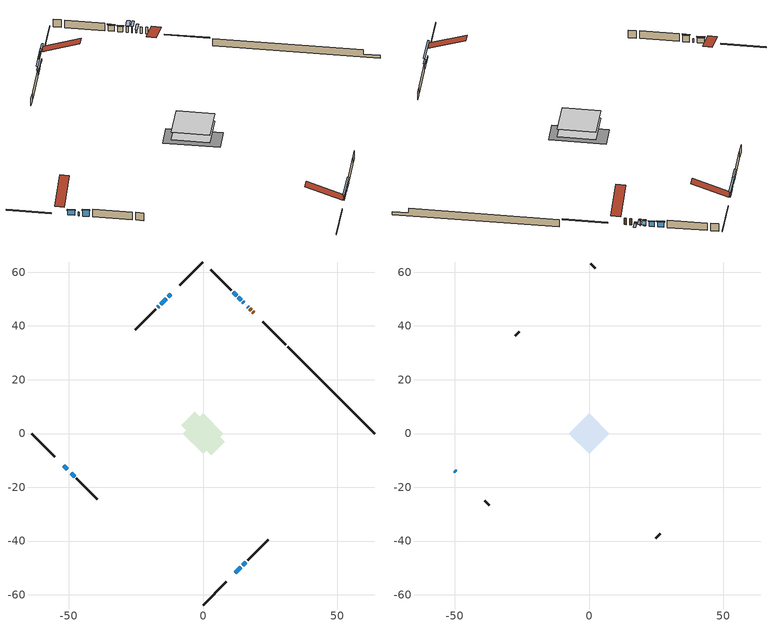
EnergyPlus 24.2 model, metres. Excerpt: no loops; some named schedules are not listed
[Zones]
conditioned space
 floor adiabatic (AdiabaticFloorConstruction): -7.48,0 0,7.48 7.48,0 0,-7.48 z0.33
 floor foundation (Slab1 construction): -8.07,3.04 -3.04,8.07 8.07,-3.04 3.04,-8.07 z-2.06
 wall outside (RimJoist1 construction): 0,-63.81 8.72,-55.09 / -63.81,0 -55.09,-8.72 / 0,63.81 -8.72,55.09 / 30.87,32.94 22.15,41.66 z0.33:0.63
 wall outside (AdiabaticWallConstruction 1): 18.92,44.89 18.55,45.25 / 17.9,45.91 17.43,46.38 z0.33:2.36
 wall outside (AdiabaticWallConstruction): 16.78,47.03 16.63,47.18 z0.33:1.19; -51.86,-11.95 -50.53,-13.28 / 14.14,49.67 13.12,50.69 / 14.7,-49.11 15.91,-47.9 z0.33:1.95; -11.95,51.86 -12.97,50.84 / -13.63,50.18 -15.72,48.09 / 11.95,-51.86 14.04,-49.77 z0.33:1.05; 15.98,47.83 15.83,47.98 / 15.17,48.64 14.8,49.01 z0.33:2.16; 12.47,51.34 11.25,52.56 z0.33:2.05; -16.38,47.43 -16.89,46.92 z0.33:1.81; -48.98,-14.83 -47.75,-16.06 z0.33:2.33
 wall outside (Wall1 construction): 16.57,-47.24 24.25,-39.56 / -47.09,-16.72 -39.41,-24.4 / -17.54,46.27 -25.22,38.59 / 10.59,53.22 2.91,60.9 z0.33:2.77
 wall foundation (FoundationWall1 construction): 31.52,32.29,-2.06 31.52,32.29,0.33 60.58,3.23,0.33 60.58,3.23,-1.13 63.81,0,-1.13 63.81,0,-2.06
 window (WindowConstruction 6): 16.78,47.03 16.63,47.18 z0.33:1.19
 window (WindowConstruction 5): -51.86,-11.95 -50.53,-13.28 z0.33:1.95
 window (WindowConstruction 9): -11.95,51.86 -12.97,50.84 z0.33:1.05
 window (WindowConstruction 10): -13.63,50.18 -15.72,48.09 z0.33:1.05
 window (WindowConstruction 11): 11.95,-51.86 14.04,-49.77 z0.33:1.05
 window (WindowConstruction 7): 15.97,47.83 15.83,47.98 z0.33:2.16
 window (WindowConstruction 8): 15.17,48.64 14.8,49.01 z0.33:2.16
 window (WindowConstruction): 14.14,49.67 13.12,50.69 z0.33:1.95
 window (WindowConstruction 1): 12.46,51.34 11.25,52.56 z0.33:2.05
 window (WindowConstruction 2): -16.38,47.43 -16.89,46.92 z0.33:1.81
 window (WindowConstruction 3): 14.7,-49.11 15.91,-47.9 z0.33:1.95
 window (WindowConstruction 4): -48.98,-14.83 -47.75,-16.06 z0.33:2.33
 door (Door): 18.92,44.89 18.56,45.25 z0.33:2.36
 door (Door 1): 17.9,45.91 17.43,46.38 z0.33:2.36
 ceiling adiabatic (AdiabaticFloorConstruction): 0,-7.48 7.48,0 0,7.48 -7.48,0 z0.33
attic - vented
 floor to conditioned space (Floor1 construction Reversed): -7.48,0 0,7.48 7.48,0 0,-7.48 z2.77
 wall outside (AdiabaticWallConstruction): -49.87,-13.94 -49.63,-14.18 z0.33:1.55
 wall outside (Wall2 construction): 24.91,-38.9 26.5,-37.31 / -38.75,-25.06 -37.16,-26.65 / -25.88,37.93 -27.48,36.33 / 2.25,61.55 0.66,63.15 z0.33:2.77
 window (WindowConstruction 12): -49.87,-13.94 -49.63,-14.18 z0.33:1.55
 roof outside (Roof1 construction): 11.29,-52.52,2.77 4.01,-45.23,6.2 2.09,-47.15,6.2 9.37,-54.44,2.77; -52.52,-11.29,2.77 -45.23,-4.01,6.2 -47.15,-2.09,6.2 -54.44,-9.37,2.77; -11.29,52.52,2.77 -4.01,45.23,6.2 -2.09,47.15,6.2 -9.37,54.44,2.77; 19.57,44.24,2.77 12.29,36.95,6.2 14.21,35.03,6.2 21.49,42.32,2.77
shading: 16.49,47.32 16.92,46.89 18.75,48.72 18.32,49.15 z1.39; -50.38,-13.42 -52,-11.81 -52.29,-12.1 -50.68,-13.72 z2.15; -15.04,48.77 -9.88,53.93 -10.17,54.22 -15.33,49.06 z3.98; -17.79,46.02 -11.56,52.25 -11.85,52.54 -18.08,46.31 z3.98; 16.11,-47.7 9.88,-53.93 10.17,-54.22 16.4,-47.99 z3.98; 15.69,48.12 16.12,47.69 17.95,49.52 17.52,49.95 z2.36; 14.65,49.16 15.32,48.49 17.15,50.33 16.49,50.99 z2.36; 12.98,50.83 14.28,49.53 14.57,49.82 13.27,51.12 z2.15; 11.11,52.7 12.61,51.2 12.9,51.49 11.4,53 z2.25; -17.03,46.78 -16.23,47.58 -16.52,47.87 -17.32,47.07 z2.01; 16.05,-47.75 14.55,-49.25 14.85,-49.55 16.35,-48.05 z2.15; -47.6,-16.21 -49.12,-14.69 -49.41,-14.98 -47.9,-16.5 z2.53
[Building]
Building 1: Terrain=Suburbs
[Site:Location]
Quebec Intl AP_QC: Latitude {deg}=46.8; Longitude {deg}=-71.38; Time Zone {hr}=-5; Elevation {m}=74; Keep Site Location Information=Yes
[Site:GroundTemperature:Shallow]
0.0108218, -2.24938, -2.43038, -1.3578, 2.94801, 7.23376, 10.9493, 13.303, 13.5029, 11.5886, 7.96783, 3.81355
[Site:WaterMainsTemperature]
Calculation Method=Schedule; Temperature Schedule=mains temperature schedule
[Material] Roughness=Rough; Thermal Absorptance=0.9
Name | Thickness {m} | Conductivity {W/m-K} | Density {kg/m3} | Specific Heat {J/kg-K} | Solar Absorptance | Visible Absorptance
asphalt or fiberglass shingles | 0.00635 | 0.162714 | 1121.4 | 1465.45 | 0.4 | 0.4
ceiling loosefill ins | 0.0846667 | 0.0480833 | 16.02 | 1046.75 | 0.7 | 0.7
ceiling stud and cavity | 0.1397 | 0.0766543 | 65.682 | 1177.47 | 0.7 | 0.7
concrete 4.0 in. | 0.1016 | 1.803125 | 2242.8 | 837.4 | 0.7 | 0.7
concrete 8.0 in. | 0.2032 | 1.803125 | 2242.8 | 837.4 | 0.7 | 0.7
door material | 0.04445 | 0.0451087 | 512.64 | 1214.23 | 0.7 | 0.7
exterior vertical ins | 0.0486707 | 0.029427 | 32.04 | 1214.23 | 0.7 | 0.7
floor covering | 0.0127 | 0.0433444 | 54.468 | 1339.84 | 0.6 | 0.6
floor rigid ins; wall rigid ins 1 | 0.512978 | 0.029427 | 32.04 | 1214.23 | 0.7 | 0.7
floor stud and cavity | 0.1397 | 1.75129 | 37.0049 | 1207.88 | 0.7 | 0.7
furniture material conditioned space 1 | 0.1524 | 0.115458 | 640.8 | 1214.23 | 0.6 | 0.6
gypsum board | 0.0127 | 0.160291 | 801 | 837.4 | 0.6 | 0.6
gypsum board 1 | 0.0127 | 0.160291 | 801 | 837.4 | 0.7 | 0.7
osb sheathing 0.5 in. | 0.0127 | 0.115458 | 512.64 | 1214.23 | 0.7 | 0.7
osb sheathing 0.75 in. | 0.01905 | 0.115458 | 512.64 | 1214.23 | 0.7 | 0.7
osb sheathing 2.0 in. | 0.0508 | 0.115458 | 512.64 | 1214.23 | 0.7 | 0.7
rim joist rigid ins; wall rigid ins | 0.051816 | 0.029427 | 32.04 | 1214.23 | 0.7 | 0.7
rim joist stud and cavity | 0.0508 | 0.0385912 | 125.044 | 1163.47 | 0.6 | 0.6
wall stud and cavity | 0.1397 | 0.191179 | 139.0536 | 1170.24 | 0.7 | 0.7
wall stud and cavity 1 | 0.0889 | 6.1454 | 50.32683 | 1063.81 | 0.6 | 0.6
wall stud and cavity 2 | 0.0889 | 0.380278 | 52.3479 | 1209.89 | 0.7 | 0.7
wall stud and cavity 3 | 0.0889 | 0.391764 | 83.0341 | 1211.67 | 0.7 | 0.7
wood siding | 0.0254 | 0.102417 | 544.68 | 1172.36 | 0.4 | 0.4
wood siding 1 | 0.00254 | 0.102417 | 544.68 | 1172.36 | 0.4 | 0.4
wood siding 2; wood siding 3; wood siding 4 | 0.0254 | 0.102417 | 544.68 | 1172.36 | 0.7 | 0.7
[WindowMaterial:SimpleGlazingSystem]
Name | U-Factor {W/m2-K} | Solar Heat Gain Coefficient
WindowMaterial | 2.99003 | 0.54
WindowMaterial 1 | 2.94291 | 0.62
WindowMaterial 10 | 2.963916 | 0.56
WindowMaterial 11 | 2.99855 | 0.58
WindowMaterial 2 | 2.99571 | 0.53
WindowMaterial 3 | 2.94461 | 0.62
WindowMaterial 4 | 2.98038 | 0.59
WindowMaterial 5 | 2.97357 | 0.57
WindowMaterial 6 | 3.13369 | 0.43
WindowMaterial 7 | 3.15243 | 0.45
WindowMaterial 8 | 2.972433 | 0.62
WindowMaterial 9 | 2.99458 | 0.5
[Construction]
AdiabaticFloorConstruction: floor stud and cavity, floor rigid ins, osb sheathing 0.75 in., floor covering
AdiabaticWallConstruction: wood siding 3, wall rigid ins 1, wall stud and cavity 2, gypsum board
AdiabaticWallConstruction 1: wood siding 4, wall rigid ins 1, wall stud and cavity 2, gypsum board
Door; Door 1: door material
Floor1 construction Reversed: gypsum board, ceiling stud and cavity, ceiling loosefill ins
FoundationWall1 construction: concrete 8.0 in., gypsum board 1
furniture construction conditioned space 1: furniture material conditioned space 1
PartitionWallConstruction: gypsum board, wall stud and cavity 3, gypsum board
RimJoist1 construction: wood siding 2, rim joist rigid ins, osb sheathing 2.0 in., rim joist stud and cavity
Roof1 construction: asphalt or fiberglass shingles
Slab1 construction: concrete 4.0 in.
Wall1 construction: wood siding, wall rigid ins, osb sheathing 0.5 in., wall stud and cavity, gypsum board
Wall2 construction: wood siding 1, wall stud and cavity 1
WindowConstruction: WindowMaterial
WindowConstruction 1: WindowMaterial 1
WindowConstruction 10; WindowConstruction 2: WindowMaterial 2
WindowConstruction 11: WindowMaterial 10
WindowConstruction 12: WindowMaterial 11
WindowConstruction 3: WindowMaterial 3
WindowConstruction 4: WindowMaterial 4
WindowConstruction 5: WindowMaterial 5
WindowConstruction 6: WindowMaterial 6
WindowConstruction 7: WindowMaterial 7
WindowConstruction 8: WindowMaterial 8
WindowConstruction 9: WindowMaterial 9
[Zone] Multiplier=1; Part of Total Floor Area=Yes
Name | Volume {m3}
attic - vented | 62.3619
conditioned space | 597.9
[Space]
Name | Zone | Volume {m3}
attic - vented 1 | attic - vented | 62.3619
conditioned space 1 | conditioned space | 597.9
[ZoneInfiltration:EffectiveLeakageArea]
infil attic - vented 1: Zone or Space=attic - vented 1; Schedule=Always On Discrete; Effective Air Leakage Area {cm2}=4130.58; Stack Coefficient=0.000408466; Wind Coefficient=1.36552e-05
[ZoneMixing]
whole house fan mix: Zone or Space=attic - vented; Schedule=Always On Continuous; Design Flow Rate Calculation Method=Flow/Zone; Design Flow Rate {m3/s}=0; Source Zone or Space=conditioned space
[SurfaceProperty:ExposedFoundationPerimeter]
Slab1: Exposed Perimeter Calculation Method=TotalExposedPerimeter; Total Exposed Perimeter {m}=45.66
[InternalMass] Zone or ZoneList=conditioned space; Space or SpaceList=conditioned space 1
Name | Construction | Surface Area {m2}
furniture mass conditioned space 1 | furniture construction conditioned space 1 | 89.5199
partition wall mass | PartitionWallConstruction | 223.8
[Lights]
interior lighting: Zone or ZoneList or Space or SpaceList=conditioned space 1; Schedule=interior lighting schedule; Design Level Calculation Method=LightingLevel; Lighting Level {W}=343.2; Return Air Fraction=0; Fraction Radiant=0.6; Fraction Visible=0.2; Fraction Replaceable=1
[People]
occupants: Zone or ZoneList or Space or SpaceList=conditioned space 1; Number of People Schedule=occupants schedule; Number of People Calculation Method=People; Number of People=3; Fraction Radiant=0.314171; Sensible Heat Fraction=0.56303; Activity Level Schedule=occupants activity schedule; Carbon Dioxide Generation Rate {m3/s-W}=0; Enable ASHRAE 55 Comfort Warnings=No; Mean Radiant Temperature Calculation Type=EnclosureAveraged
[ElectricEquipment] Zone or ZoneList or Space or SpaceList=conditioned space 1; Design Level Calculation Method=EquipmentLevel
Name | Schedule | Design Level {W} | Fraction Latent | Fraction Radiant | Fraction Lost
clothes dryer | clothes dryer schedule | 140.772 | 0.015 | 0.081 | 0.85
clothes washer | clothes washer schedule | 32.1985 | 0.03 | 0.162 | 0.7
cooking range | cooking range schedule | 215.147 | 0.08 | 0.432 | 0.2
dishwasher | dishwasher schedule | 66.8632 | 0.3 | 0.18 | 0.4
fridge | fridge schedule | 72.9452 | 0 | 0.6 | 0
mech vent house fan | mech vent house fan schedule | 19.9167 | 0 | 0 | 0.5
mech vent house fan cfis | mech vent house fan cfis schedule | 0 | 0 | 0 | 0
mech vent range fan 0 | mech vent range fan 0 schedule | 57 | 0 | 0 | 1
misc plug loads | misc plug loads schedule | 494.7 | 0.045 | 0.513 | 0.1
whole house fan | Always On Discrete | 0 | 0 | 0 | 1
[OtherEquipment] Zone or ZoneList or Space or SpaceList=conditioned space 1; Design Level Calculation Method=EquipmentLevel
Name | Fuel Type | Schedule | Design Level {W} | Fraction Latent | Fraction Radiant | Fraction Lost
clothes dryer 1 | Electricity | clothes dryer schedule | 0 | 0.015 | 0.081 | 0.85
cooking range 1 | Electricity | cooking range schedule | 0 | 0.08 | 0.432 | 0.2
general water use latent | None | general water use schedule | 62.594 | 1 | 0 | 0
general water use sensible | None | general water use schedule | -61.6891 | 0 | 0.6 | 0
mech vent house fan latent load | None | Always On Discrete | 0 | 1 | 0 | 0
mech vent house fan sensible load | None | Always On Discrete | 0 | 0 | 0 | 0
water heater energy adjustment1 | Electricity | Always On Discrete | 0.01 | 0 | 0 | 1
[ZoneInfiltration:DesignFlowRate] Zone or ZoneList or Space or SpaceList=conditioned space 1; Schedule=Always On Discrete; Design Flow Rate Calculation Method=Flow/Zone; Design Flow Rate {m3/s}=0
infil flow; natural vent flow; whole house fan flow
[Foundation:Kiva]
Foundation Kiva 1: Initial Indoor Air Temperature {C}=18; Wall Height Above Grade {m}=0.330007; Wall Depth Below Slab {m}=0.2032; Custom Block Material Name 1=exterior vertical ins; Custom Block Depth 1 {m}=2.39; Custom Block X Position 1 {m}=0.2159; Custom Block Z Position 1 {m}=0
[Foundation:Kiva:Settings]
Soil Conductivity {W/m-K}=0.849921; Soil Density {kg/m3}=1842.3; Soil Specific Heat {J/kg-K}=418.7; Ground Solar Absorptivity=0.9; Ground Thermal Absorptivity=0.9; Ground Surface Roughness {m}=0.03; Far-Field Width {m}=40; Deep-Ground Boundary Condition=ZeroFlux; Deep-Ground Depth {m}=40; Minimum Cell Dimension {m}=0.2; Maximum Cell Growth Coefficient=3; Simulation Timestep=Timestep
[Exterior:Lights]
exterior lighting: Schedule=exterior lighting schedule; Design Level {W}=75.6
[Schedule:Constant]
Name | Hourly Value
Always On Continuous; mech vent house fan schedule; mech vent house fan cfis schedule; Always On Discrete | 1
occupants activity schedule | 117.228
fridge schedule | 0
[Schedule:Week:Daily]
interior lighting schedule Week Rule - Jan1-Jan27: interior lighting schedule day, interior lighting schedule day, interior lighting schedule day, interior lighting schedule day, interior lighting schedule day, interior lighting schedule day, interior lighting schedule day, interior lighting schedule default day, interior lighting schedule default day, interior lighting schedule default day, interior lighting schedule default day, interior lighting schedule default day
interior lighting schedule Week Rule - Jan28-Feb3: interior lighting schedule day, interior lighting schedule day, interior lighting schedule day, interior lighting schedule day, interior lighting schedule day 1, interior lighting schedule day 1, interior lighting schedule day 1, interior lighting schedule default day, interior lighting schedule default day, interior lighting schedule default day, interior lighting schedule default day, interior lighting schedule default day
interior lighting schedule Week Rule - Feb4-Feb24: interior lighting schedule day 1, interior lighting schedule day 1, interior lighting schedule day 1, interior lighting schedule day 1, interior lighting schedule day 1, interior lighting schedule day 1, interior lighting schedule day 1, interior lighting schedule default day, interior lighting schedule default day, interior lighting schedule default day, interior lighting schedule default day, interior lighting schedule default day
interior lighting schedule Week Rule - Feb25-Mar3: interior lighting schedule day 1, interior lighting schedule day 1, interior lighting schedule day 1, interior lighting schedule day 1, interior lighting schedule day 2, interior lighting schedule day 2, interior lighting schedule day 2, interior lighting schedule default day, interior lighting schedule default day, interior lighting schedule default day, interior lighting schedule default day, interior lighting schedule default day
interior lighting schedule Week Rule - Mar4-Mar31: interior lighting schedule day 2, interior lighting schedule day 2, interior lighting schedule day 2, interior lighting schedule day 2, interior lighting schedule day 2, interior lighting schedule day 2, interior lighting schedule day 2, interior lighting schedule default day, interior lighting schedule default day, interior lighting schedule default day, interior lighting schedule default day, interior lighting schedule default day
interior lighting schedule Week Rule - Apr1-Apr28: interior lighting schedule day 3, interior lighting schedule day 3, interior lighting schedule day 3, interior lighting schedule day 3, interior lighting schedule day 3, interior lighting schedule day 3, interior lighting schedule day 3, interior lighting schedule default day, interior lighting schedule default day, interior lighting schedule default day, interior lighting schedule default day, interior lighting schedule default day
interior lighting schedule Week Rule - Apr29-May5: interior lighting schedule day 3, interior lighting schedule day 3, interior lighting schedule day 4, interior lighting schedule day 4, interior lighting schedule day 4, interior lighting schedule day 4, interior lighting schedule day 4, interior lighting schedule default day, interior lighting schedule default day, interior lighting schedule default day, interior lighting schedule default day, interior lighting schedule default day
interior lighting schedule Week Rule - May6-May26: interior lighting schedule day 4, interior lighting schedule day 4, interior lighting schedule day 4, interior lighting schedule day 4, interior lighting schedule day 4, interior lighting schedule day 4, interior lighting schedule day 4, interior lighting schedule default day, interior lighting schedule default day, interior lighting schedule default day, interior lighting schedule default day, interior lighting schedule default day
interior lighting schedule Week Rule - May27-Jun2: interior lighting schedule day 4, interior lighting schedule day 4, interior lighting schedule day 4, interior lighting schedule day 4, interior lighting schedule day 4, interior lighting schedule day 5, interior lighting schedule day 5, interior lighting schedule default day, interior lighting schedule default day, interior lighting schedule default day, interior lighting schedule default day, interior lighting schedule default day
interior lighting schedule Week Rule - Jun3-Jun30: interior lighting schedule day 5, interior lighting schedule day 5, interior lighting schedule day 5, interior lighting schedule day 5, interior lighting schedule day 5, interior lighting schedule day 5, interior lighting schedule day 5, interior lighting schedule default day, interior lighting schedule default day, interior lighting schedule default day, interior lighting schedule default day, interior lighting schedule default day
interior lighting schedule Week Rule - Jul1-Jul28: interior lighting schedule day 6, interior lighting schedule day 6, interior lighting schedule day 6, interior lighting schedule day 6, interior lighting schedule day 6, interior lighting schedule day 6, interior lighting schedule day 6, interior lighting schedule default day, interior lighting schedule default day, interior lighting schedule default day, interior lighting schedule default day, interior lighting schedule default day
interior lighting schedule Week Rule - Jul29-Aug4: interior lighting schedule day 6, interior lighting schedule day 6, interior lighting schedule day 6, interior lighting schedule day 7, interior lighting schedule day 7, interior lighting schedule day 7, interior lighting schedule day 7, interior lighting schedule default day, interior lighting schedule default day, interior lighting schedule default day, interior lighting schedule default day, interior lighting schedule default day
interior lighting schedule Week Rule - Aug5-Aug25: interior lighting schedule day 7, interior lighting schedule day 7, interior lighting schedule day 7, interior lighting schedule day 7, interior lighting schedule day 7, interior lighting schedule day 7, interior lighting schedule day 7, interior lighting schedule default day, interior lighting schedule default day, interior lighting schedule default day, interior lighting schedule default day, interior lighting schedule default day
interior lighting schedule Week Rule - Aug26-Sep1: interior lighting schedule day 7, interior lighting schedule day 7, interior lighting schedule day 7, interior lighting schedule day 7, interior lighting schedule day 7, interior lighting schedule day 7, interior lighting schedule day 8, interior lighting schedule default day, interior lighting schedule default day, interior lighting schedule default day, interior lighting schedule default day, interior lighting schedule default day
interior lighting schedule Week Rule - Sep2-Sep29: interior lighting schedule day 8, interior lighting schedule day 8, interior lighting schedule day 8, interior lighting schedule day 8, interior lighting schedule day 8, interior lighting schedule day 8, interior lighting schedule day 8, interior lighting schedule default day, interior lighting schedule default day, interior lighting schedule default day, interior lighting schedule default day, interior lighting schedule default day
interior lighting schedule Week Rule - Sep30-Oct6: interior lighting schedule day 8, interior lighting schedule day 9, interior lighting schedule day 9, interior lighting schedule day 9, interior lighting schedule day 9, interior lighting schedule day 9, interior lighting schedule day 9, interior lighting schedule default day, interior lighting schedule default day, interior lighting schedule default day, interior lighting schedule default day, interior lighting schedule default day
interior lighting schedule Week Rule - Oct7-Oct27: interior lighting schedule day 9, interior lighting schedule day 9, interior lighting schedule day 9, interior lighting schedule day 9, interior lighting schedule day 9, interior lighting schedule day 9, interior lighting schedule day 9, interior lighting schedule default day, interior lighting schedule default day, interior lighting schedule default day, interior lighting schedule default day, interior lighting schedule default day
interior lighting schedule Week Rule - Oct28-Nov3: interior lighting schedule day 9, interior lighting schedule day 9, interior lighting schedule day 9, interior lighting schedule day 9, interior lighting schedule day 10, interior lighting schedule day 10, interior lighting schedule day 10, interior lighting schedule default day, interior lighting schedule default day, interior lighting schedule default day, interior lighting schedule default day, interior lighting schedule default day
interior lighting schedule Week Rule - Nov4-Nov24: interior lighting schedule day 10, interior lighting schedule day 10, interior lighting schedule day 10, interior lighting schedule day 10, interior lighting schedule day 10, interior lighting schedule day 10, interior lighting schedule day 10, interior lighting schedule default day, interior lighting schedule default day, interior lighting schedule default day, interior lighting schedule default day, interior lighting schedule default day
interior lighting schedule Week Rule - Nov25-Dec1: interior lighting schedule day 10, interior lighting schedule day 10, interior lighting schedule day 10, interior lighting schedule day 10, interior lighting schedule day 10, interior lighting schedule day 10, interior lighting schedule day 11, interior lighting schedule default day, interior lighting schedule default day, interior lighting schedule default day, interior lighting schedule default day, interior lighting schedule default day
interior lighting schedule Week Rule - Dec2-Dec31: interior lighting schedule day 11, interior lighting schedule day 11, interior lighting schedule day 11, interior lighting schedule day 11, interior lighting schedule day 11, interior lighting schedule day 11, interior lighting schedule day 11, interior lighting schedule default day, interior lighting schedule default day, interior lighting schedule default day, interior lighting schedule default day, interior lighting schedule default day
occupants schedule Week Rule - Jan1-Dec31: occupants schedule day, occupants schedule day, occupants schedule day, occupants schedule day, occupants schedule day, occupants schedule day, occupants schedule day, occupants schedule default day, occupants schedule default day, occupants schedule default day, occupants schedule default day, occupants schedule default day
clothes dryer schedule Week Rule - Jan1-Dec31: clothes dryer schedule day, clothes dryer schedule day, clothes dryer schedule day, clothes dryer schedule day, clothes dryer schedule day, clothes dryer schedule day, clothes dryer schedule day, clothes dryer schedule default day, clothes dryer schedule default day, clothes dryer schedule default day, clothes dryer schedule default day, clothes dryer schedule default day
clothes washer schedule Week Rule - Jan1-Dec31: clothes washer schedule day, clothes washer schedule day, clothes washer schedule day, clothes washer schedule day, clothes washer schedule day, clothes washer schedule day, clothes washer schedule day, clothes washer schedule default day, clothes washer schedule default day, clothes washer schedule default day, clothes washer schedule default day, clothes washer schedule default day
cooking range schedule Week Rule - Jan1-Dec31: cooking range schedule day, cooking range schedule day, cooking range schedule day, cooking range schedule day, cooking range schedule day, cooking range schedule day, cooking range schedule day, cooking range schedule default day, cooking range schedule default day, cooking range schedule default day, cooking range schedule default day, cooking range schedule default day
dishwasher schedule Week Rule - Jan1-Dec31: dishwasher schedule day, dishwasher schedule day, dishwasher schedule day, dishwasher schedule day, dishwasher schedule day, dishwasher schedule day, dishwasher schedule day, dishwasher schedule default day, dishwasher schedule default day, dishwasher schedule default day, dishwasher schedule default day, dishwasher schedule default day
mech vent range fan 0 schedule Week Rule - Jan1-Dec31: mech vent range fan 0 schedule day, mech vent range fan 0 schedule day, mech vent range fan 0 schedule day, mech vent range fan 0 schedule day, mech vent range fan 0 schedule day, mech vent range fan 0 schedule day, mech vent range fan 0 schedule day, mech vent range fan 0 schedule default day, mech vent range fan 0 schedule default day, mech vent range fan 0 schedule default day, mech vent range fan 0 schedule default day, mech vent range fan 0 schedule default day
misc plug loads schedule Week Rule - Jan1-Dec31: misc plug loads schedule day, misc plug loads schedule day, misc plug loads schedule day, misc plug loads schedule day, misc plug loads schedule day, misc plug loads schedule day, misc plug loads schedule day, misc plug loads schedule default day, misc plug loads schedule default day, misc plug loads schedule default day, misc plug loads schedule default day, misc plug loads schedule default day
general water use schedule Week Rule - Jan1-Dec31: general water use schedule day, general water use schedule day, general water use schedule day, general water use schedule day, general water use schedule day, general water use schedule day, general water use schedule day, general water use schedule default day, general water use schedule default day, general water use schedule default day, general water use schedule default day, general water use schedule default day
exterior lighting schedule Week Rule - Jan1-Jan27: exterior lighting schedule day, exterior lighting schedule day, exterior lighting schedule day, exterior lighting schedule day, exterior lighting schedule day, exterior lighting schedule day, exterior lighting schedule day, exterior lighting schedule default day, exterior lighting schedule default day, exterior lighting schedule default day, exterior lighting schedule default day, exterior lighting schedule default day
exterior lighting schedule Week Rule - Jan28-Feb3: exterior lighting schedule day, exterior lighting schedule day, exterior lighting schedule day, exterior lighting schedule day, exterior lighting schedule day 1, exterior lighting schedule day 1, exterior lighting schedule day 1, exterior lighting schedule default day, exterior lighting schedule default day, exterior lighting schedule default day, exterior lighting schedule default day, exterior lighting schedule default day
exterior lighting schedule Week Rule - Feb4-Feb24: exterior lighting schedule day 1, exterior lighting schedule day 1, exterior lighting schedule day 1, exterior lighting schedule day 1, exterior lighting schedule day 1, exterior lighting schedule day 1, exterior lighting schedule day 1, exterior lighting schedule default day, exterior lighting schedule default day, exterior lighting schedule default day, exterior lighting schedule default day, exterior lighting schedule default day
exterior lighting schedule Week Rule - Feb25-Mar3: exterior lighting schedule day 1, exterior lighting schedule day 1, exterior lighting schedule day 1, exterior lighting schedule day 1, exterior lighting schedule day 2, exterior lighting schedule day 2, exterior lighting schedule day 2, exterior lighting schedule default day, exterior lighting schedule default day, exterior lighting schedule default day, exterior lighting schedule default day, exterior lighting schedule default day
exterior lighting schedule Week Rule - Mar4-Mar31: exterior lighting schedule day 2, exterior lighting schedule day 2, exterior lighting schedule day 2, exterior lighting schedule day 2, exterior lighting schedule day 2, exterior lighting schedule day 2, exterior lighting schedule day 2, exterior lighting schedule default day, exterior lighting schedule default day, exterior lighting schedule default day, exterior lighting schedule default day, exterior lighting schedule default day
exterior lighting schedule Week Rule - Apr1-Apr28: exterior lighting schedule day 3, exterior lighting schedule day 3, exterior lighting schedule day 3, exterior lighting schedule day 3, exterior lighting schedule day 3, exterior lighting schedule day 3, exterior lighting schedule day 3, exterior lighting schedule default day, exterior lighting schedule default day, exterior lighting schedule default day, exterior lighting schedule default day, exterior lighting schedule default day
exterior lighting schedule Week Rule - Apr29-May5: exterior lighting schedule day 3, exterior lighting schedule day 3, exterior lighting schedule day 4, exterior lighting schedule day 4, exterior lighting schedule day 4, exterior lighting schedule day 4, exterior lighting schedule day 4, exterior lighting schedule default day, exterior lighting schedule default day, exterior lighting schedule default day, exterior lighting schedule default day, exterior lighting schedule default day
exterior lighting schedule Week Rule - May6-May26: exterior lighting schedule day 4, exterior lighting schedule day 4, exterior lighting schedule day 4, exterior lighting schedule day 4, exterior lighting schedule day 4, exterior lighting schedule day 4, exterior lighting schedule day 4, exterior lighting schedule default day, exterior lighting schedule default day, exterior lighting schedule default day, exterior lighting schedule default day, exterior lighting schedule default day
exterior lighting schedule Week Rule - May27-Jun2: exterior lighting schedule day 4, exterior lighting schedule day 4, exterior lighting schedule day 4, exterior lighting schedule day 4, exterior lighting schedule day 4, exterior lighting schedule day 5, exterior lighting schedule day 5, exterior lighting schedule default day, exterior lighting schedule default day, exterior lighting schedule default day, exterior lighting schedule default day, exterior lighting schedule default day
exterior lighting schedule Week Rule - Jun3-Jun30: exterior lighting schedule day 5, exterior lighting schedule day 5, exterior lighting schedule day 5, exterior lighting schedule day 5, exterior lighting schedule day 5, exterior lighting schedule day 5, exterior lighting schedule day 5, exterior lighting schedule default day, exterior lighting schedule default day, exterior lighting schedule default day, exterior lighting schedule default day, exterior lighting schedule default day
exterior lighting schedule Week Rule - Jul1-Jul28: exterior lighting schedule day 6, exterior lighting schedule day 6, exterior lighting schedule day 6, exterior lighting schedule day 6, exterior lighting schedule day 6, exterior lighting schedule day 6, exterior lighting schedule day 6, exterior lighting schedule default day, exterior lighting schedule default day, exterior lighting schedule default day, exterior lighting schedule default day, exterior lighting schedule default day
exterior lighting schedule Week Rule - Jul29-Aug4: exterior lighting schedule day 6, exterior lighting schedule day 6, exterior lighting schedule day 6, exterior lighting schedule day 7, exterior lighting schedule day 7, exterior lighting schedule day 7, exterior lighting schedule day 7, exterior lighting schedule default day, exterior lighting schedule default day, exterior lighting schedule default day, exterior lighting schedule default day, exterior lighting schedule default day
exterior lighting schedule Week Rule - Aug5-Aug25: exterior lighting schedule day 7, exterior lighting schedule day 7, exterior lighting schedule day 7, exterior lighting schedule day 7, exterior lighting schedule day 7, exterior lighting schedule day 7, exterior lighting schedule day 7, exterior lighting schedule default day, exterior lighting schedule default day, exterior lighting schedule default day, exterior lighting schedule default day, exterior lighting schedule default day
exterior lighting schedule Week Rule - Aug26-Sep1: exterior lighting schedule day 7, exterior lighting schedule day 7, exterior lighting schedule day 7, exterior lighting schedule day 7, exterior lighting schedule day 7, exterior lighting schedule day 7, exterior lighting schedule day 8, exterior lighting schedule default day, exterior lighting schedule default day, exterior lighting schedule default day, exterior lighting schedule default day, exterior lighting schedule default day
exterior lighting schedule Week Rule - Sep2-Sep29: exterior lighting schedule day 8, exterior lighting schedule day 8, exterior lighting schedule day 8, exterior lighting schedule day 8, exterior lighting schedule day 8, exterior lighting schedule day 8, exterior lighting schedule day 8, exterior lighting schedule default day, exterior lighting schedule default day, exterior lighting schedule default day, exterior lighting schedule default day, exterior lighting schedule default day
exterior lighting schedule Week Rule - Sep30-Oct6: exterior lighting schedule day 8, exterior lighting schedule day 9, exterior lighting schedule day 9, exterior lighting schedule day 9, exterior lighting schedule day 9, exterior lighting schedule day 9, exterior lighting schedule day 9, exterior lighting schedule default day, exterior lighting schedule default day, exterior lighting schedule default day, exterior lighting schedule default day, exterior lighting schedule default day
exterior lighting schedule Week Rule - Oct7-Oct27: exterior lighting schedule day 9, exterior lighting schedule day 9, exterior lighting schedule day 9, exterior lighting schedule day 9, exterior lighting schedule day 9, exterior lighting schedule day 9, exterior lighting schedule day 9, exterior lighting schedule default day, exterior lighting schedule default day, exterior lighting schedule default day, exterior lighting schedule default day, exterior lighting schedule default day
exterior lighting schedule Week Rule - Oct28-Nov3: exterior lighting schedule day 9, exterior lighting schedule day 9, exterior lighting schedule day 9, exterior lighting schedule day 9, exterior lighting schedule day 10, exterior lighting schedule day 10, exterior lighting schedule day 10, exterior lighting schedule default day, exterior lighting schedule default day, exterior lighting schedule default day, exterior lighting schedule default day, exterior lighting schedule default day
exterior lighting schedule Week Rule - Nov4-Nov24: exterior lighting schedule day 10, exterior lighting schedule day 10, exterior lighting schedule day 10, exterior lighting schedule day 10, exterior lighting schedule day 10, exterior lighting schedule day 10, exterior lighting schedule day 10, exterior lighting schedule default day, exterior lighting schedule default day, exterior lighting schedule default day, exterior lighting schedule default day, exterior lighting schedule default day
[Schedule:Year]
interior lighting schedule: interior lighting schedule Week Rule - Jan1-Jan27, 1, 1, 1, 27, interior lighting schedule Week Rule - Jan28-Feb3, 1, 28, 2, 3, interior lighting schedule Week Rule - Feb4-Feb24, 2, 4, 2, 24, interior lighting schedule Week Rule - Feb25-Mar3, 2, 25, 3, 3, interior lighting schedule Week Rule - Mar4-Mar31, 3, 4, 3, 31, interior lighting schedule Week Rule - Apr1-Apr28, 4, 1, 4, 28, interior lighting schedule Week Rule - Apr29-May5, 4, 29, 5, 5, interior lighting schedule Week Rule - May6-May26, 5, 6, 5, 26, interior lighting schedule Week Rule - May27-Jun2, 5, 27, 6, 2, interior lighting schedule Week Rule - Jun3-Jun30, 6, 3, 6, 30, interior lighting schedule Week Rule - Jul1-Jul28, 7, 1, 7, 28, interior lighting schedule Week Rule - Jul29-Aug4, 7, 29, 8, 4, interior lighting schedule Week Rule - Aug5-Aug25, 8, 5, 8, 25, interior lighting schedule Week Rule - Aug26-Sep1, 8, 26, 9, 1, interior lighting schedule Week Rule - Sep2-Sep29, 9, 2, 9, 29, interior lighting schedule Week Rule - Sep30-Oct6, 9, 30, 10, 6, interior lighting schedule Week Rule - Oct7-Oct27, 10, 7, 10, 27, interior lighting schedule Week Rule - Oct28-Nov3, 10, 28, 11, 3, interior lighting schedule Week Rule - Nov4-Nov24, 11, 4, 11, 24, interior lighting schedule Week Rule - Nov25-Dec1, 11, 25, 12, 1, interior lighting schedule Week Rule - Dec2-Dec31, 12, 2, 12, 31
occupants schedule: occupants schedule Week Rule - Jan1-Dec31, 1, 1, 12, 31
clothes dryer schedule: clothes dryer schedule Week Rule - Jan1-Dec31, 1, 1, 12, 31
clothes washer schedule: clothes washer schedule Week Rule - Jan1-Dec31, 1, 1, 12, 31
cooking range schedule: cooking range schedule Week Rule - Jan1-Dec31, 1, 1, 12, 31
dishwasher schedule: dishwasher schedule Week Rule - Jan1-Dec31, 1, 1, 12, 31
mech vent range fan 0 schedule: mech vent range fan 0 schedule Week Rule - Jan1-Dec31, 1, 1, 12, 31
misc plug loads schedule: misc plug loads schedule Week Rule - Jan1-Dec31, 1, 1, 12, 31
general water use schedule: general water use schedule Week Rule - Jan1-Dec31, 1, 1, 12, 31
exterior lighting schedule: exterior lighting schedule Week Rule - Jan1-Jan27, 1, 1, 1, 27, exterior lighting schedule Week Rule - Jan28-Feb3, 1, 28, 2, 3, exterior lighting schedule Week Rule - Feb4-Feb24, 2, 4, 2, 24, exterior lighting schedule Week Rule - Feb25-Mar3, 2, 25, 3, 3, exterior lighting schedule Week Rule - Mar4-Mar31, 3, 4, 3, 31, exterior lighting schedule Week Rule - Apr1-Apr28, 4, 1, 4, 28, exterior lighting schedule Week Rule - Apr29-May5, 4, 29, 5, 5, exterior lighting schedule Week Rule - May6-May26, 5, 6, 5, 26, exterior lighting schedule Week Rule - May27-Jun2, 5, 27, 6, 2, exterior lighting schedule Week Rule - Jun3-Jun30, 6, 3, 6, 30, exterior lighting schedule Week Rule - Jul1-Jul28, 7, 1, 7, 28, exterior lighting schedule Week Rule - Jul29-Aug4, 7, 29, 8, 4, exterior lighting schedule Week Rule - Aug5-Aug25, 8, 5, 8, 25, exterior lighting schedule Week Rule - Aug26-Sep1, 8, 26, 9, 1, exterior lighting schedule Week Rule - Sep2-Sep29, 9, 2, 9, 29, exterior lighting schedule Week Rule - Sep30-Oct6, 9, 30, 10, 6, exterior lighting schedule Week Rule - Oct7-Oct27, 10, 7, 10, 27, exterior lighting schedule Week Rule - Oct28-Nov3, 10, 28, 11, 3, exterior lighting schedule Week Rule - Nov4-Nov24, 11, 4, 11, 24, exterior lighting schedule Week Rule - Nov25-Dec1, 11, 25, 12, 1, exterior lighting schedule Week Rule - Dec2-Dec31, 12, 2, 12, 31
[Schedule:Compact]
mains temperature schedule: Through: 01/01, For: AllDays, Until: 24:00, 5.175, Through: 01/02, For: AllDays, Until: 24:00, 5.10167, Through: 01/03, For: AllDays, Until: 24:00, 5.02889, Through: 01/04, For: AllDays, Until: 24:00, 4.95778, Through: 01/05, For: AllDays, Until: 24:00, 4.88778, Through: 01/06, For: AllDays, Until: 24:00, 4.81833, Through: 01/07, For: AllDays, Until: 24:00, 4.75056, Through: 01/08, For: AllDays, Until: 24:00, 4.68389, Through: 01/09, For: AllDays, Until: 24:00, 4.61833, Through: 01/10, For: AllDays, Until: 24:00, 4.55389, Through: 01/11, For: AllDays, Until: 24:00, 4.49056, Through: 01/12, For: AllDays, Until: 24:00, 4.42889, Through: 01/13, For: AllDays, Until: 24:00, 4.36778, Through: 01/14, For: AllDays, Until: 24:00, 4.30889, Through: 01/15, For: AllDays, Until: 24:00, 4.25056, Through: 01/16, For: AllDays, Until: 24:00, 4.19389, Through: 01/17, For: AllDays, Until: 24:00, 4.13833, Through: 01/18, For: AllDays, Until: 24:00, 4.08444, Through: 01/19, For: AllDays, Until: 24:00, 4.03167, Through: 01/20, For: AllDays, Until: 24:00, 3.98056, Through: 01/21, For: AllDays, Until: 24:00, 3.93056, Through: 01/22, For: AllDays, Until: 24:00, 3.88222, Through: 01/23, For: AllDays, Until: 24:00, 3.835, Through: 01/24, For: AllDays, Until: 24:00, 3.78944, Through: 01/25, For: AllDays, Until: 24:00, 3.74556, Through: 01/26, For: AllDays, Until: 24:00, 3.70278, Through: 01/27, For: AllDays, Until: 24:00, 3.66167, Through: 01/28, For: AllDays, Until: 24:00, 3.62167, Through: 01/29, For: AllDays, Until: 24:00, 3.58389, Through: 01/30, For: AllDays, Until: 24:00, 3.54722, Through: 01/31, For: AllDays, Until: 24:00, 3.51167, Through: 02/01, For: AllDays, Until: 24:00, 3.47833, Through: 02/02, For: AllDays, Until: 24:00, 3.44611, Through: 02/03, For: AllDays, Until: 24:00, 3.41556, Through: 02/04, For: AllDays, Until: 24:00, 3.38667, Through: 02/05, For: AllDays, Until: 24:00, 3.35944, Through: 02/06, For: AllDays, Until: 24:00, 3.33389, Through: 02/07, For: AllDays, Until: 24:00, 3.30944, Through: 02/08, For: AllDays, Until: 24:00, 3.28667, Through: 02/09, For: AllDays, Until: 24:00, 3.26611, Through: 02/10, For: AllDays, Until: 24:00, 3.24667, Through: 02/11, For: AllDays, Until: 24:00, 3.22889, Through: 02/12, For: AllDays, Until: 24:00, 3.21278, Through: 02/13, For: AllDays, Until: 24:00, 3.19833, Through: 02/14, For: AllDays, Until: 24:00, 3.18556, Through: 02/15, For: AllDays, Until: 24:00, 3.17389, Through: 02/16, For: AllDays, Until: 24:00, 3.16444, Through: 02/17, For: AllDays, Until: 24:00, 3.15667, Through: 02/18, For: AllDays, Until: 24:00, 3.15056, Through: 02/19, For: AllDays, Until: 24:00, 3.14556, Through: 02/20, For: AllDays, Until: 24:00, 3.14278, Through: 02/21, For: AllDays, Until: 24:00, 3.14111, Through: 02/22, For: AllDays, Until: 24:00, 3.14167, Through: 02/23, For: AllDays, Until: 24:00, 3.14333, Through: 02/24, For: AllDays, Until: 24:00, 3.14722, Through: 02/25, For: AllDays, Until: 24:00, 3.15222, Through: 02/26, For: AllDays, Until: 24:00, 3.15944, Through: 02/27, For: AllDays, Until: 24:00, 3.16778, Through: 02/28, For: AllDays, Until: 24:00, 3.17778, Through: 03/01, For: AllDays, Until: 24:00, 3.18944, Through: 03/02, For: AllDays, Until: 24:00, 3.20333, Through: 03/03, For: AllDays, Until: 24:00, 3.21833, Through: 03/04, For: AllDays, Until: 24:00, 3.235, Through: 03/05, For: AllDays, Until: 24:00, 3.25333, Through: 03/06, For: AllDays, Until: 24:00, 3.27333, Through: 03/07, For: AllDays, Until: 24:00, 3.29444, Through: 03/08, For: AllDays, Until: 24:00, 3.31778, Through: 03/09, For: AllDays, Until: 24:00, 3.34222, Through: 03/10, For: AllDays, Until: 24:00, 3.36889, Through: 03/11, For: AllDays, Until: 24:00, 3.39667, Through: 03/12, For: AllDays, Until: 24:00, 3.42611, Through: 03/13, For: AllDays, Until: 24:00, 3.45722, Through: 03/14, For: AllDays, Until: 24:00, 3.49, Through: 03/15, For: AllDays, Until: 24:00, 3.52389, Through: 03/16, For: AllDays, Until: 24:00, 3.55944, Through: 03/17, For: AllDays, Until: 24:00, 3.59667, Through: 03/18, For: AllDays, Until: 24:00, 3.63556, Through: 03/19, For: AllDays, Until: 24:00, 3.67556, Through: 03/20, For: AllDays, Until: 24:00, 3.71722, Through: 03/21, For: AllDays, Until: 24:00, 3.76056, Through: 03/22, For: AllDays, Until: 24:00, 3.80556, Through: 03/23, For: AllDays, Until: 24:00, 3.85111, Through: 03/24, For: AllDays, Until: 24:00, 3.89889, Through: 03/25, For: AllDays, Until: 24:00, 3.94778, Through: 03/26, For: AllDays, Until: 24:00, 3.99833, Through: 03/27, For: AllDays, Until: 24:00, 4.05, Through: 03/28, For: AllDays, Until: 24:00, 4.10333, Through: 03/29, For: AllDays, Until: 24:00, 4.15778, Through: 03/30, For: AllDays, Until: 24:00, 4.21333, Through: 03/31, For: AllDays, Until: 24:00, 4.27056, Through: 04/01, For: AllDays, Until: 24:00, 4.32944, Through: 04/02, For: AllDays, Until: 24:00, 4.38889, Through: 04/03, For: AllDays, Until: 24:00, 4.45, Through: 04/04, For: AllDays, Until: 24:00, 4.51222, Through: 04/05, For: AllDays, Until: 24:00, 4.57611, Through: 04/06, For: AllDays, Until: 24:00, 4.64056, Through: 04/07, For: AllDays, Until: 24:00, 4.70667, Through: 04/08, For: AllDays, Until: 24:00, 4.77389, Through: 04/09, For: AllDays, Until: 24:00, 4.84222, Through: 04/10, For: AllDays, Until: 24:00, 4.91167, Through: 04/11, For: AllDays, Until: 24:00, 4.98278, Through: 04/12, For: AllDays, Until: 24:00, 5.05444, Through: 04/13, For: AllDays, Until: 24:00, 5.12722, Through: 04/14, For: AllDays, Until: 24:00, 5.20111, Through: 04/15, For: AllDays, Until: 24:00, 5.27611, Through: 04/16, For: AllDays, Until: 24:00, 5.35167, Through: 04/17, For: AllDays, Until: 24:00, 5.42889, Through: 04/18, For: AllDays, Until: 24:00, 5.50667, Through: 04/19, For: AllDays, Until: 24:00, 5.58556, Through: 04/20, For: AllDays, Until: 24:00, 5.665, Through: 04/21, For: AllDays, Until: 24:00, 5.74611, Through: 04/22, For: AllDays, Until: 24:00, 5.82722, Through: 04/23, For: AllDays, Until: 24:00, 5.91, Through: 04/24, For: AllDays, Until: 24:00, 5.99278, Through: 04/25, For: AllDays, Until: 24:00, 6.07722, Through: 04/26, For: AllDays, Until: 24:00, 6.16167, Through: 04/27, For: AllDays, Until: 24:00, 6.24722, Through: 04/28, For: AllDays, Until: 24:00, 6.33389, Through: 04/29, For: AllDays, Until: 24:00, 6.42056, Through: 04/30, For: AllDays, Until: 24:00, 6.50833, Through: 05/01, For: AllDays, Until: 24:00, 6.59667, Through: 05/02, For: AllDays, Until: 24:00, 6.68556, Through: 05/03, For: AllDays, Until: 24:00, 6.775, Through: 05/04, For: AllDays, Until: 24:00, 6.86556, Through: 05/05, For: AllDays, Until: 24:00, 6.95611, Through: 05/06, For: AllDays, Until: 24:00, 7.04722, Through: 05/07, For: AllDays, Until: 24:00, 7.13889, Through: 05/08, For: AllDays, Until: 24:00, 7.23111, Through: 05/09, For: AllDays, Until: 24:00, 7.32333, Through: 05/10, For: AllDays, Until: 24:00, 7.41667, Through: 05/11, For: AllDays, Until: 24:00, 7.51, Through: 05/12, For: AllDays, Until: 24:00, 7.60389, Through: 05/13, For: AllDays, Until: 24:00, 7.69778, Through: 05/14, For: AllDays, Until: 24:00, 7.79222, Through: 05/15, For: AllDays, Until: 24:00, 7.88667, Through: 05/16, For: AllDays, Until: 24:00, 7.98167, Through: 05/17, For: AllDays, Until: 24:00, 8.07667, Through: 05/18, For: AllDays, Until: 24:00, 8.17167, Through: 05/19, For: AllDays, Until: 24:00, 8.26722, Through: 05/20, For: AllDays, Until: 24:00, 8.36278, Through: 05/21, For: AllDays, Until: 24:00, 8.45833, Through: 05/22, For: AllDays, Until: 24:00, 8.55444, Through: 05/23, For: AllDays, Until: 24:00, 8.65, Through: 05/24, For: AllDays, Until: 24:00, 8.74611, Through: 05/25, For: AllDays, Until: 24:00, 8.84167, Through: 05/26, For: AllDays, Until: 24:00, 8.93722, Through: 05/27, For: AllDays, Until: 24:00, 9.03333, Through: 05/28, For: AllDays, Until: 24:00, 9.12889, Through: 05/29, For: AllDays, Until: 24:00, 9.22389, Through: 05/30, For: AllDays, Until: 24:00, 9.31944, Through: 05/31, For: AllDays, Until: 24:00, 9.41444, Through: 06/01, For: AllDays, Until: 24:00, 9.50944, Through: 06/02, For: AllDays, Until: 24:00, 9.60389, Through: 06/03, For: AllDays, Until: 24:00, 9.69833, Through: 06/04, For: AllDays, Until: 24:00, 9.79278, Through: 06/05, For: AllDays, Until: 24:00, 9.88667, Through: 06/06, For: AllDays, Until: 24:00, 9.98, Through: 06/07, For: AllDays, Until: 24:00, 10.0728, Through: 06/08, For: AllDays, Until: 24:00, 10.1656, Through: 06/09, For: AllDays, Until: 24:00, 10.2578, Through: 06/10, For: AllDays, Until: 24:00, 10.3494, Through: 06/11, For: AllDays, Until: 24:00, 10.4411, Through: 06/12, For: AllDays, Until: 24:00, 10.5317, Through: 06/13, For: AllDays, Until: 24:00, 10.6222, Through: 06/14, For: AllDays, Until: 24:00, 10.7117, Through: 06/15, For: AllDays, Until: 24:00, 10.8006, Through: 06/16, For: AllDays, Until: 24:00, 10.8889, Through: 06/17, For: AllDays, Until: 24:00, 10.9772, Through: 06/18, For: AllDays, Until: 24:00, 11.0639, Through: 06/19, For: AllDays, Until: 24:00, 11.1506, Through: 06/20, For: AllDays, Until: 24:00, 11.2361, Through: 06/21, For: AllDays, Until: 24:00, 11.3211, Through: 06/22, For: AllDays, Until: 24:00, 11.4056, Through: 06/23, For: AllDays, Until: 24:00, 11.4889, Through: 06/24, For: AllDays, Until: 24:00, 11.5711, Through: 06/25, For: AllDays, Until: 24:00, 11.6533, Through: 06/26, For: AllDays, Until: 24:00, 11.7339, Through: 06/27, For: AllDays, Until: 24:00, 11.8139, Through: 06/28, For: AllDays, Until: 24:00, 11.8928, Through: 06/29, For: AllDays, Until: 24:00, 11.9711, Through: 06/30, For: AllDays, Until: 24:00, 12.0483, Through: 07/01, For: AllDays, Until: 24:00, 12.1244, Through: 07/02, For: AllDays, Until: 24:00, 12.1994, Through: 07/03, For: AllDays, Until: 24:00, 12.2733, Through: 07/04, For: AllDays, Until: 24:00, 12.3467, Through: 07/05, For: AllDays, Until: 24:00, 12.4183, Through: 07/06, For: AllDays, Until: 24:00, 12.4894, Through: 07/07, For: AllDays, Until: 24:00, 12.5589, Through: 07/08, For: AllDays, Until: 24:00, 12.6278, Through: 07/09, For: AllDays, Until: 24:00, 12.695, Through: 07/10, For: AllDays, Until: 24:00, 12.7617, Through: 07/11, For: AllDays, Until: 24:00, 12.8267, Through: 07/12, For: AllDays, Until: 24:00, 12.8906, Through: 07/13, For: AllDays, Until: 24:00, 12.9528, Through: 07/14, For: AllDays, Until: 24:00, 13.0144, Through: 07/15, For: AllDays, Until: 24:00, 13.0744, Through: 07/16, For: AllDays, Until: 24:00, 13.1333, Through: 07/17, For: AllDays, Until: 24:00, 13.1906, Through: 07/18, For: AllDays, Until: 24:00, 13.2467, Through: 07/19, For: AllDays, Until: 24:00, 13.3017, Through: 07/20, For: AllDays, Until: 24:00, 13.355, Through: 07/21, For: AllDays, Until: 24:00, 13.4072, Through: 07/22, For: AllDays, Until: 24:00, 13.4578, Through: 07/23, For: AllDays, Until: 24:00, 13.5067, Through: 07/24, For: AllDays, Until: 24:00, 13.5544, Through: 07/25, For: AllDays, Until: 24:00, 13.6011, Through: 07/26, For: AllDays, Until: 24:00, 13.6461, Through: 07/27, For: AllDays, Until: 24:00, 13.6894, Through: 07/28, For: AllDays, Until: 24:00, 13.7317, Through: 07/29, For: AllDays, Until: 24:00, 13.7722, Through: 07/30, For: AllDays, Until: 24:00, 13.8111, Through: 07/31, For: AllDays, Until: 24:00, 13.8489, Through: 08/01, For: AllDays, Until: 24:00, 13.8844, Through: 08/02, For: AllDays, Until: 24:00, 13.9189, Through: 08/03, For: AllDays, Until: 24:00, 13.9522, Through: 08/04, For: AllDays, Until: 24:00, 13.9833, Through: 08/05, For: AllDays, Until: 24:00, 14.0133, Through: 08/06, For: AllDays, Until: 24:00, 14.0411, Through: 08/07, For: AllDays, Until: 24:00, 14.0678, Through: 08/08, For: AllDays, Until: 24:00, 14.0933, Through: 08/09, For: AllDays, Until: 24:00, 14.1167, Through: 08/10, For: AllDays, Until: 24:00, 14.1383, Through: 08/11, For: AllDays, Until: 24:00, 14.1589, Through: 08/12, For: AllDays, Until: 24:00, 14.1772, Through: 08/13, For: AllDays, Until: 24:00, 14.1944, Through: 08/14, For: AllDays, Until: 24:00, 14.21, Through: 08/15, For: AllDays, Until: 24:00, 14.2233, Through: 08/16, For: AllDays, Until: 24:00, 14.2356, Through: 08/17, For: AllDays, Until: 24:00, 14.2461, Through: 08/18, For: AllDays, Until: 24:00, 14.255, Through: 08/19, For: AllDays, Until: 24:00, 14.2622, Through: 08/20, For: AllDays, Until: 24:00, 14.2678, Through: 08/21, For: AllDays, Until: 24:00, 14.2717, Through: 08/22, For: AllDays, Until: 24:00, 14.2739, Through: 08/23, For: AllDays, Until: 24:00, 14.2744, Through: 08/24, For: AllDays, Until: 24:00, 14.2733, Through: 08/25, For: AllDays, Until: 24:00, 14.2711, Through: 08/26, For: AllDays, Until: 24:00, 14.2667, Through: 08/27, For: AllDays, Until: 24:00, 14.2606, Through: 08/28, For: AllDays, Until: 24:00, 14.2528, Through: 08/29, For: AllDays, Until: 24:00, 14.2439, Through: 08/30, For: AllDays, Until: 24:00, 14.2328, Through: 08/31, For: AllDays, Until: 24:00, 14.2206, Through: 09/01, For: AllDays, Until: 24:00, 14.2061, Through: 09/02, For: AllDays, Until: 24:00, 14.1906, Through: 09/03, For: AllDays, Until: 24:00, 14.1728, Through: 09/04, For: AllDays, Until: 24:00, 14.1539, Through: 09/05, For: AllDays, Until: 24:00, 14.1333, Through: 09/06, For: AllDays, Until: 24:00, 14.1111, Through: 09/07, For: AllDays, Until: 24:00, 14.0872, Through: 09/08, For: AllDays, Until: 24:00, 14.0617, Through: 09/09, For: AllDays, Until: 24:00, 14.035, Through: 09/10, For: AllDays, Until: 24:00, 14.0061, Through: 09/11, For: AllDays, Until: 24:00, 13.9761, Through: 09/12, For: AllDays, Until: 24:00, 13.9444, Through: 09/13, For: AllDays, Until: 24:00, 13.9111, Through: 09/14, For: AllDays, Until: 24:00, 13.8761, Through: 09/15, For: AllDays, Until: 24:00, 13.84, Through: 09/16, For: AllDays, Until: 24:00, 13.8022, Through: 09/17, For: AllDays, Until: 24:00, 13.7628, Through: 09/18, For: AllDays, Until: 24:00, 13.7217, Through: 09/19, For: AllDays, Until: 24:00, 13.6794, Through: 09/20, For: AllDays, Until: 24:00, 13.6356, Through: 09/21, For: AllDays, Until: 24:00, 13.59, Through: 09/22, For: AllDays, Until: 24:00, 13.5433, Through: 09/23, For: AllDays, Until: 24:00, 13.4956, Through: 09/24, For: AllDays, Until: 24:00, 13.4456, Through: 09/25, For: AllDays, Until: 24:00, 13.395, Through: 09/26, For: AllDays, Until: 24:00, 13.3422, Through: 09/27, For: AllDays, Until: 24:00, 13.2883, Through: 09/28, For: AllDays, Until: 24:00, 13.2333, Through: 09/29, For: AllDays, Until: 24:00, 13.1772, Through: 09/30, For: AllDays, Until: 24:00, 13.1194, Through: 10/01, For: AllDays, Until: 24:00, 13.06, Through: 10/02, For: AllDays, Until: 24:00, 13, Through: 10/03, For: AllDays, Until: 24:00, 12.9383, Through: 10/04, For: AllDays, Until: 24:00, 12.8756, Through: 10/05, For: AllDays, Until: 24:00, 12.8111, Through: 10/06, For: AllDays, Until: 24:00, 12.7456, Through: 10/07, For: AllDays, Until: 24:00, 12.6794, Through: 10/08, For: AllDays, Until: 24:00, 12.6117, Through: 10/09, For: AllDays, Until: 24:00, 12.5428, Through: 10/10, For: AllDays, Until: 24:00, 12.4728, Through: 10/11, For: AllDays, Until: 24:00, 12.4017, Through: 10/12, For: AllDays, Until: 24:00, 12.3294, Through: 10/13, For: AllDays, Until: 24:00, 12.2561, Through: 10/14, For: AllDays, Until: 24:00, 12.1817, Through: 10/15, For: AllDays, Until: 24:00, 12.1061, Through: 10/16, For: AllDays, Until: 24:00, 12.03, Through: 10/17, For: AllDays, Until: 24:00, 11.9528, Through: 10/18, For: AllDays, Until: 24:00, 11.8744, Through: 10/19, For: AllDays, Until: 24:00, 11.795, Through: 10/20, For: AllDays, Until: 24:00, 11.715, Through: 10/21, For: AllDays, Until: 24:00, 11.6339, Through: 10/22, For: AllDays, Until: 24:00, 11.5517, Through: 10/23, For: AllDays, Until: 24:00, 11.4689, Through: 10/24, For: AllDays, Until: 24:00, 11.3856, Through: 10/25, For: AllDays, Until: 24:00, 11.3011, Through: 10/26, For: AllDays, Until: 24:00, 11.2161, Through: 10/27, For: AllDays, Until: 24:00, 11.13, Through: 10/28, For: AllDays, Until: 24:00, 11.0433, Through: 10/29, For: AllDays, Until: 24:00, 10.9561, Through: 10/30, For: AllDays, Until: 24:00, 10.8683, Through: 10/31, For: AllDays, Until: 24:00, 10.7794, Through: 11/01, For: AllDays, Until: 24:00, 10.6906, Through: 11/02, For: AllDays, Until: 24:00, 10.6006, Through: 11/03, For: AllDays, Until: 24:00, 10.51, Through: 11/04, For: AllDays, Until: 24:00, 10.4194, Through: 11/05, For: AllDays, Until: 24:00, 10.3278, Through: 11/06, For: AllDays, Until: 24:00, 10.2361, Through: 11/07, For: AllDays, Until: 24:00, 10.1439, Through: 11/08, For: AllDays, Until: 24:00, 10.0511, Through: 11/09, For: AllDays, Until: 24:00, 9.95778, Through: 11/10, For: AllDays, Until: 24:00, 9.86444, Through: 11/11, For: AllDays, Until: 24:00, 9.77056, Through: 11/12, For: AllDays, Until: 24:00, 9.67611, Through: 11/13, For: AllDays, Until: 24:00, 9.58167, Through: 11/14, For: AllDays, Until: 24:00, 9.48722, Through: 11/15, For: AllDays, Until: 24:00, 9.39222, Through: 11/16, For: AllDays, Until: 24:00, 9.29667, Through: 11/17, For: AllDays, Until: 24:00, 9.20167, Through: 11/18, For: AllDays, Until: 24:00, 9.10611, Through: 11/19, For: AllDays, Until: 24:00, 9.01056, Through: 11/20, For: AllDays, Until: 24:00, 8.915, Through: 11/21, For: AllDays, Until: 24:00, 8.81889, Through: 11/22, For: AllDays, Until: 24:00, 8.72333, Through: 11/23, For: AllDays, Until: 24:00, 8.62722, Through: 11/24, For: AllDays, Until: 24:00, 8.53167, Through: 11/25, For: AllDays, Until: 24:00, 8.43611, Through: 11/26, For: AllDays, Until: 24:00, 8.34, Through: 11/27, For: AllDays, Until: 24:00, 8.245, Through: 11/28, For: AllDays, Until: 24:00, 8.14944, Through: 11/29, For: AllDays, Until: 24:00, 8.05389, Through: 11/30, For: AllDays, Until: 24:00, 7.95889, Through: 12/01, For: AllDays, Until: 24:00, 7.86444, Through: 12/02, For: AllDays, Until: 24:00, 7.76944, Through: 12/03, For: AllDays, Until: 24:00, 7.67556, Through: 12/04, For: AllDays, Until: 24:00, 7.58167, Through: 12/05, For: AllDays, Until: 24:00, 7.48778, Through: 12/06, For: AllDays, Until: 24:00, 7.39444, Through: 12/07, For: AllDays, Until: 24:00, 7.30167, Through: 12/08, For: AllDays, Until: 24:00, 7.20889, Through: 12/09, For: AllDays, Until: 24:00, 7.11722, Through: 12/10, For: AllDays, Until: 24:00, 7.02556, Through: 12/11, For: AllDays, Until: 24:00, 6.93444, Through: 12/12, For: AllDays, Until: 24:00, 6.84389, Through: 12/13, For: AllDays, Until: 24:00, 6.75389, Through: 12/14, For: AllDays, Until: 24:00, 6.66444, Through: 12/15, For: AllDays, Until: 24:00, 6.57556, Through: 12/16, For: AllDays, Until: 24:00, 6.48778, Through: 12/17, For: AllDays, Until: 24:00, 6.4, Through: 12/18, For: AllDays, Until: 24:00, 6.31333, Through: 12/19, For: AllDays, Until: 24:00, 6.22722, Through: 12/20, For: AllDays, Until: 24:00, 6.14167, Through: 12/21, For: AllDays, Until: 24:00, 6.05722, Through: 12/22, For: AllDays, Until: 24:00, 5.97333, Through: 12/23, For: AllDays, Until: 24:00, 5.89, Through: 12/24, For: AllDays, Until: 24:00, 5.80778, Through: 12/25, For: AllDays, Until: 24:00, 5.72667, Through: 12/26, For: AllDays, Until: 24:00, 5.64611, Through: 12/27, For: AllDays, Until: 24:00, 5.56667, Through: 12/28, For: AllDays, Until: 24:00, 5.48833, Through: 12/29, For: AllDays, Until: 24:00, 5.41056, Through: 12/30, For: AllDays, Until: 24:00, 5.33389, Through: 12/31, For: AllDays, Until: 24:00, 5.25778
